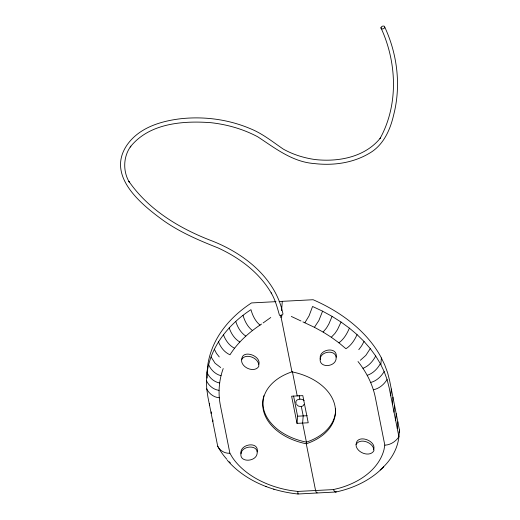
<?xml version="1.0" encoding="UTF-8"?>
<svg xmlns="http://www.w3.org/2000/svg" width="520" height="520" viewBox="0 0 520 520"><rect width="100%" height="100%" fill="white"/><g stroke="black" fill="none" stroke-linecap="round" stroke-linejoin="round"><path stroke-width="0.78" d="M356.181 443.872C357.376 433.622 377.357 440.966 373.484 449.807M358.007 361.524C366.321 371.988 372.613 384.163 375.297 397.312L384.82 445.172L384.013 449.605A80.496 55.1 4.6 0 1 339.45 488.098L333.404 489.587L297.739 491.439L291.233 490.607A80.496 55.1 4.6 0 1 232.427 457.496L229.886 453.232C224.868 453.668 219.889 450.723 217.698 446.212L207.903 396.988L206.739 388.875L206.472 380.763L207.643 365.957A155.142 106.203 4.6 0 1 251.492 302.933L275.971 301.659M229.886 453.232L220.369 405.379C217.964 393.12 218.933 380.282 223.21 368.543M207.019 373.75L207.565 367.01M209.534 405.197L209.658 403.696M211.166 413.4L211.289 411.899M212.797 421.603L212.921 420.108M281.236 314.62L281.047 316.966L291.967 371.852A56.141 38.428 4.6 0 1 334.958 405.951A56.141 38.428 4.6 0 1 306.274 443.775L315.575 490.516L316.387 492.713L317.258 492.785M281.548 310.713L282.302 301.334M297.017 423.365L291.61 396.207L302.815 395.623L308.217 422.779L297.017 423.365L297.589 416.201L293.579 396.026M380.835 364.702L381.381 357.962M390.76 395.766L391.3 389.025M392.392 403.969L392.932 397.228M394.024 412.172L394.563 405.431M395.655 420.375L396.195 413.634M397.287 428.578L397.826 421.837M279.123 301.496L313.111 299.728A155.142 106.203 4.6 0 1 380.881 356.941L384.676 364.774L387.615 372.749L389.668 380.822L399.457 430.047L398.918 436.781A93.802 64.214 4.6 0 1 380.185 469.944M336.206 357.188C338.072 345.56 317.324 349.291 320.508 359.56M258.921 364.312C261.157 355.349 241.534 348.998 241.813 359.756M260.039 325.13C255.307 321.243 252.564 315.471 250.952 309.673C229.008 323.908 210.685 346.138 207.103 372.697C209.411 377.78 214.032 381.953 219.609 382.993M257.205 451.88C259.266 440.732 239.155 443.963 241 453.798M304.837 322.797L309.049 315.887L312.572 306.469L322.582 311.181L318.877 320.515L314.418 327.308L302.906 321.887M322.582 311.181L332.092 316.387L328.796 324.142L326.437 328.081L323.115 332.065L314.418 327.308M332.092 316.387L341.042 322.049L337.48 329.635L334.919 333.45L331.292 337.246L323.115 332.065M341.042 322.049L349.382 328.139C347.068 333.71 343.856 339.19 338.916 342.817L331.292 337.246M298.161 493.779L298.006 494C271.622 491.29 244.972 480.623 227.279 460.278M349.382 328.139L357.058 334.62C354.607 340.125 351.117 345.469 345.937 348.738L338.916 342.817M357.058 334.62L364.032 341.458L361.641 345.832L358.787 349.674M364.032 341.458L370.26 348.608L365.826 355.401L360.328 360.282M370.26 348.608L375.707 356.025C372.912 361.296 368.654 366.119 362.986 368.31M380.933 27.801L381.589 26.657L383 26L384.339 26.221C397.384 53.716 401.284 85.696 393.575 115.271C390.091 130.332 383.168 145.516 369.103 153.439C352.657 163.163 332.911 165.776 314.145 163.547C292.351 161.915 275.217 148.239 257.731 136.792C243.237 129.071 227.214 124.508 210.925 122.688C182.858 120.556 149 123.214 130.227 147.017L130.852 146.153C123.208 156.572 122.733 171.132 129.311 182.189L128.843 181.266C148.213 209.385 178.685 227.962 210.028 240.156C243.081 252.583 275.717 277.635 282.984 313.995L282.315 315.094L280.858 315.633L279.481 315.302C277.329 307.651 275.262 299.832 271.2 292.87L271.674 293.8C259.76 272.772 239.531 257.751 217.867 247.832C199.114 240.422 180.401 232.447 163.813 220.811C141.148 204.412 105.736 175.832 127.173 144.807C139.152 127.745 160.498 121.199 180.264 118.788C204.139 116.103 228.722 119.405 250.842 128.888C262.782 133.783 272.798 141.953 283.368 149.149C293.059 154.55 303.726 157.885 314.685 159.49C338.163 162.26 365.293 157.209 380.64 137.709L380.016 138.567C398.678 104.812 396.91 62.277 380.933 27.801L381.42 28.769L382.759 28.984L384.169 28.327L384.826 27.183M375.707 356.025L380.341 363.682C377.455 368.856 372.983 373.471 367.224 375.31M380.341 363.682L384.137 371.514C381.179 376.597 376.5 380.985 370.695 382.473M384.137 371.514L387.069 379.49C384.053 384.475 379.197 388.622 373.373 389.766M261.573 324.038C249.223 332.15 237.926 342.193 229.996 354.776C224.504 352.397 220.578 347.321 218.465 341.835M383.663 466.856C370.981 480.071 353.75 488.189 335.998 491.985L298.006 494L297.739 491.439M263.107 322.953L270.777 317.499M303.459 405.587L301.711 406.458M335.998 491.985L336.356 491.79M384.82 445.172C390.546 444.938 395.791 441.487 398.918 436.781L389.123 387.556L387.069 379.49M280.228 317.012L281.866 316.921M297.589 416.201L307.19 415.701M300.749 406.594L298.214 406.01L296.556 404.45M219.278 397.781C213.863 397.391 209.04 393.725 206.739 388.875M219.031 390.364C213.519 389.656 208.786 385.729 206.472 380.763M335.634 492.043L334.516 491.406L333.404 489.587M221.006 375.7C215.397 374.335 210.912 369.922 208.631 364.722M265.882 486.499L266.312 486.649M273.669 489.157L274.001 489.275M291.317 316.433L300.969 320.976M234.54 348.25C229.151 345.527 225.459 340.269 223.431 334.692M220.694 367.549L215.072 363.246L211.042 356.896M239.817 342.01C234.566 338.949 231.12 333.515 229.203 327.873M245.791 336.096C240.714 332.696 237.542 327.113 235.736 321.399M252.428 330.538C247.572 326.814 244.68 321.094 243.003 315.322M219.258 356.935L216.463 353.385L214.331 349.245M299.117 395.441L299.858 399.152M301.269 406.257L303.192 415.909L302.614 423.072L306.41 442.13L306.274 443.775A56.141 38.428 4.6 0 1 263.276 409.675A56.141 38.428 4.6 0 1 291.967 371.852M292.409 371.761L297.213 395.915M207.012 374.023L207.149 378.079M399.457 430.047A93.802 64.214 4.6 0 1 399.146 432.322M304.187 404.411A4.641 3.179 4.6 0 1 303.336 404.969M296.218 403.384A4.641 3.179 4.6 0 1 298.149 399.484A4.641 3.179 4.6 0 1 304.148 400.537M335.608 408.96A56.141 38.428 4.6 0 1 306.41 442.13A56.141 38.428 4.6 0 1 263.848 395.7M230.341 462.911A93.802 64.214 4.6 0 1 229.177 461.76M226.954 459.401A93.802 64.214 4.6 0 1 217.698 446.212M356.031 444.522C355.803 452.374 369.824 457.971 373.945 450.665C374.173 442.812 360.159 437.216 356.031 444.522M320.242 358.306C318.461 368.024 334.308 367.523 336.024 359.411C337.805 349.694 321.958 350.188 320.242 358.306M241.644 359.294C240.344 367.269 254.105 373.425 258.745 366.535C260.039 358.56 246.279 352.404 241.644 359.294M241.208 452.569C238.238 462.325 254.417 462.378 256.867 454.688C259.844 444.932 243.659 444.88 241.208 452.569"/></g></svg>
